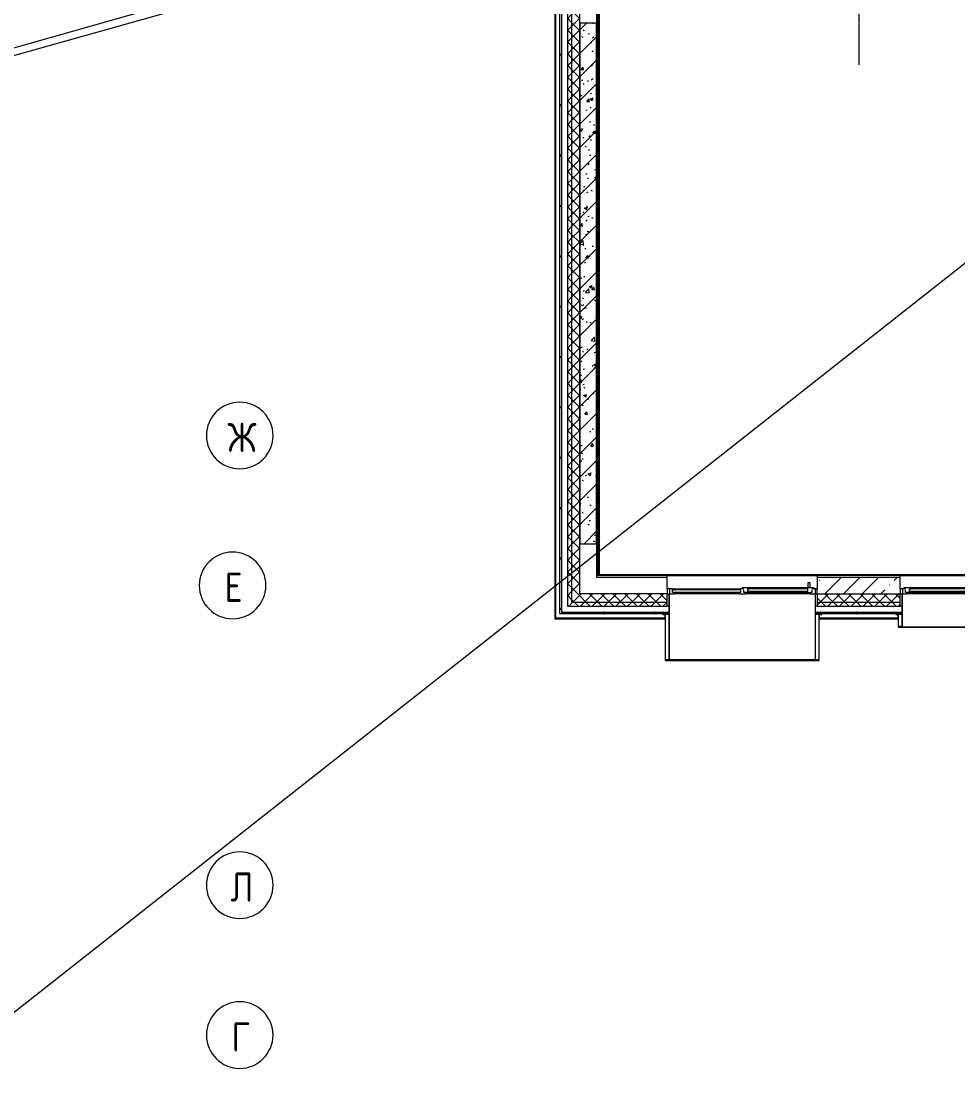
# Model space of a CAD drawing. Header units: millimetres. Extents: x -584918 to 2941280, y 3000189 to 4229862.
# Drawn here: x -468547 to -457295, y 3670590 to 3683350 of the extents above; entities that cross this region are included whole.
import ezdxf

# ---------------------------------------------------------------- set-up
doc = ezdxf.new("R2010")
doc.units = ezdxf.units.MM
doc.linetypes.add('ASVP_Осевая', pattern=[14, 10, -2, 0, -2])
for name, color, linetype, lineweight in [('_ Окна', 7, 'Continuous', 0), ('Витраж', 7, 'Continuous', 0), ('Линии', 7, 'Continuous', 0), ('Обобщенные модели', 7, 'Continuous', 0), ('Окна', 7, 'Continuous', 0), ('Оси', 7, 'Continuous', 0), ('Стены', 7, 'Continuous', 0), ('Стены внутренние', 7, 'Continuous', 0), ('Стены наружные', 7, 'Continuous', 0), ('Стены несущие', 7, 'Continuous', 0), ('Стены отделка', 7, 'Continuous', 0), ('Стены перегородки', 7, 'Continuous', 0), ('Стены штриховка', 7, 'Continuous', 0), ('экспертиза ДУ', 1, 'Continuous', 0)]:
    doc.layers.add(name, color=color, linetype=linetype, lineweight=lineweight)
doc.styles.add('GOST Common', font='', dxfattribs={"width": 0.9, "height": 700})
doc.styles.get('GOST Common').set_extended_font_data('GOST Common')
pattern_1 = [(45, (-437515.92, 3663725.22), (-235.7317, 235.7317), []), (45, (-437358.77, 3663725.22), (-235.7317, 235.7317), [])]
pattern_2 = [(45, (-437515.92, 3663725.22), (-70.71068, 70.71068), []), (135, (-437515.92, 3663725.22), (-70.71068, -70.71068), [])]

# ---------------------------------------------------------------- blocks, each defined once
blk = doc.blocks.new('Окно_ПВХ_1Створка_1Фрамуга-верх - ОП_2100_h_х1150_1ст1фр-7962695-АР Этаж 01')
at = {"layer": '_ Окна'}
for p, q in [((-519, 100), (-600, 100)), ((-600, 100), (-600, 40)), ((-600, 40), (-537, 40)), ((-575, 40), (-575, 100)), ((-555, 26), (-555, 40)), ((-470, 26), (-555, 26)), ((-537, 54), (-537, 86)), ((-537, 86), (-519, 86)), ((-519, 86), (-519, 100)), ((-470, 86), (-519, 86)), ((-488, 72), (-488, 40)), ((-470, 72), (-488, 72)), ((-488, 72), (488, 72)), ((-488, 40), (-470, 40)), ((-488, 40), (488, 40)), ((-470, 86), (-470, 72)), ((-470, 40), (-470, 26)), ((470, 86), (470, 72)), ((470, 86), (519, 86)), ((470, 72), (488, 72)), ((470, 40), (470, 26)), ((488, 40), (470, 40)), ((555, 26), (470, 26)), ((488, 72), (488, 40)), ((519, 100), (519, 86)), ((600, 100), (519, 100)), ((519, 86), (537, 86)), ((537, 86), (537, 54)), ((537, 40), (600, 40)), ((555, 40), (555, 26)), ((575, 40), (575, 100)), ((600, 40), (600, 100))]:
    blk.add_line(p, q, dxfattribs=at)
at = {"layer": 'Окна'}
for p, q in [((-519, 100), (519, 100)), ((-514, -34), (-514, 26)), ((-494, 26), (-494, -34)), ((-470, 86), (470, 86)), ((470, 26), (-470, 26)), ((-494, -34), (-514, -34))]:
    blk.add_line(p, q, dxfattribs=at)
blk = doc.blocks.new('Окно_ПВХ_2Створки_1Фрамуга-верх - ОП_2100_h_х1750_2ст1фр-7975842-АР Этаж 01')
at = {"layer": '_ Окна'}
for p, q in [((-819, 100), (-900, 100)), ((-900, 100), (-900, 40)), ((-900, 40), (-837, 40)), ((-875, 40), (-875, 100)), ((-855, 26), (-855, 40)), ((-770, 26), (-855, 26)), ((-837, 54), (-837, 86)), ((-837, 86), (-819, 86)), ((-819, 86), (-819, 100)), ((-770, 86), (-819, 86)), ((-788, 72), (-788, 40)), ((-770, 72), (-788, 72)), ((-788, 72), (-69, 72)), ((-788, 40), (-770, 40)), ((-788, 40), (-69, 40)), ((-770, 86), (-770, 72)), ((-770, 40), (-770, 26)), ((-87, 86), (-87, 72)), ((-87, 86), (-38, 86)), ((-87, 72), (-69, 72)), ((-87, 40), (-87, 26)), ((-69, 40), (-87, 40)), ((-2, 26), (-87, 26)), ((-69, 72), (-69, 40)), ((38, 100), (-38, 100)), ((-38, 100), (-38, 86)), ((-38, 86), (-20, 86)), ((-20, 86), (-20, 54)), ((-20, 40), (20, 40)), ((-2, 40), (-2, 26)), ((20, 54), (20, 86)), ((20, 86), (38, 86)), ((20, 54), (837, 54)), ((20, 54), (38, 54)), ((38, 40), (20, 40)), ((38, 86), (38, 100)), ((38, 86), (819, 86)), ((38, 54), (38, 40)), ((819, 100), (819, 86)), ((900, 100), (819, 100)), ((819, 86), (837, 86)), ((819, 54), (819, 40)), ((837, 54), (819, 54)), ((837, 40), (819, 40)), ((837, 86), (837, 54)), ((837, 40), (900, 40)), ((875, 40), (875, 100)), ((900, 40), (900, 100))]:
    blk.add_line(p, q, dxfattribs=at)
at = {"layer": 'Окна'}
for p, q in [((-819, 100), (-38, 100)), ((-814, -34), (-814, 26)), ((-794, 26), (-794, -34)), ((-770, 86), (-87, 86)), ((-87, 26), (-770, 26)), ((38, 100), (819, 100)), ((819, 40), (38, 40)), ((-794, -34), (-814, -34))]:
    blk.add_line(p, q, dxfattribs=at)
blk = doc.blocks.new('Откос с зашивкой _верх_низ_ - Откос-V221-АР Этаж 01')
at = {"layer": 'Обобщенные модели'}
for p, q in [((-580, 300), (-580, -100)), ((-575, -100), (-575, 300)), ((575, 300), (575, -100)), ((580, -100), (580, 300)), ((-620, 55), (-655, 55)), ((-655, 55), (-655, 50)), ((-655, 50), (-625, 50)), ((-625, 50), (-625, -100)), ((-620, -95), (-620, 55)), ((-620, 55), (-580, 55)), ((580, 55), (620, 55)), ((655, 55), (620, 55)), ((620, 55), (620, -95)), ((625, -100), (625, 50)), ((625, 50), (655, 50)), ((655, 50), (655, 55)), ((-625, -100), (-575, -100)), ((-575, -95), (-620, -95)), ((-580, -100), (-575, -100)), ((-575, -100), (-575, -95)), ((-575, -100), (575, -100)), ((575, -100), (-575, -100)), ((620, -95), (575, -95)), ((575, -95), (575, -100)), ((575, -100), (580, -100)), ((575, -100), (625, -100))]:
    blk.add_line(p, q, dxfattribs=at)
blk = doc.blocks.new('Откос с зашивкой _верх_низ_ - Откос-7944812-АР Этаж 01')
at = {"layer": 'Обобщенные модели'}
for p, q in [((-880, 300), (-880, -500)), ((-875, -500), (-875, 300)), ((875, 300), (875, -500)), ((880, -500), (880, 300)), ((-920, 55), (-955, 55)), ((-955, 55), (-955, 50)), ((-955, 50), (-925, 50)), ((-925, 50), (-925, -500)), ((-920, -495), (-920, 55)), ((-920, 55), (-880, 55)), ((880, 55), (920, 55)), ((955, 55), (920, 55)), ((920, 55), (920, -495)), ((925, -500), (925, 50)), ((925, 50), (955, 50)), ((955, 50), (955, 55)), ((-925, -500), (-875, -500)), ((-875, -495), (-920, -495)), ((-880, -500), (-875, -500)), ((-875, -500), (-875, -495)), ((875, -495), (-875, -495)), ((-875, -500), (875, -500)), ((875, -500), (-875, -500)), ((920, -495), (875, -495)), ((875, -495), (875, -500)), ((875, -500), (880, -500)), ((875, -500), (925, -500))]:
    blk.add_line(p, q, dxfattribs=at)
blk = doc.blocks.new('Прямоугольный импост - 5х20 мм  _зазор керамогранита цоколя_-7684918-АР Этаж 01')
at = {"layer": 'Витраж'}
for p, q in [((-2.5, -10), (-2.5, 10)), ((-2.5, 10), (2.5, 10)), ((2.5, 10), (2.5, -10)), ((2.5, -10), (-2.5, -10))]:
    blk.add_line(p, q, dxfattribs=at)
blk = doc.blocks.new('Ось сетки - Круг_Ø8 мм-6577-АР Этаж 01')
at = {"layer": 'Оси'}
for start, end in [(360, 180), (180, 360)]:
    blk.add_arc((0, 0), 4, start, end, dxfattribs=at)

msp = doc.modelspace()

# ---------------------------------------------------------------- hatches: boundary and pattern name
at = {"layer": 'Стены внутренние'}
h = msp.add_hatch(dxfattribs=at)
h.set_pattern_fill('FP_1', color=256, style=0, pattern_type=2)
h.set_pattern_definition([(45, (-437515.92, 3663725.22), (-141.4214, 141.4214), [])])
h.paths.add_polyline_path([(-461743.698, 3677074.55), (-461635.026, 3677074.55), (-461635.026, 3683324.55), (-461835.026, 3683324.55), (-461835.026, 3677074.55)])
h = msp.add_hatch(dxfattribs=at)
h.set_pattern_fill('FP_2', color=256, style=0, pattern_type=2)
h.set_pattern_definition([(50, (-437515.92, 3663725.22), (364.368, -31.8783), [38.1, -419.1]), (355, (-437515.92, 3663725.2), (-70.486, 382.1133), [30.48, -335.28]), (100.451, (-437485.56, 3663722.56), (293.885, 350.2334), [32.38, -356.18]), (46.184, (-437515.92, 3663826.8), (542.1585, -84.086), [57.15, -628.65]), (96.636, (-437470.74, 3663819.8), (474.805, 494.855), [48.57, -534.27]), (351.184, (-437515.9, 3663826.8), (474.81, 494.85), [45.72, -502.92]), (21, (-437465.12, 3663801.42), (303.2285, -204.5305), [38.1, -419.1]), (326, (-437465.12, 3663801.4), (123.604, 368.376), [30.48, -335.28]), (71.451, (-437439.86, 3663784.37), (426.834, 163.8427), [32.38, -356.18]), (37.5, (-437515.92, 3663725.22), (6.17665, 169.11015), [16.764, -314.452, 16.764, -323.596, -336.55]), (37.5, (-437515.92, 3663725.22), (6.17665, 169.11015), [-671.576, 16.764, -319.786]), (7.5, (-437515.92, 3663725.22), (133.6389, 200.3615), [16.764, -177.292, 16.764, -306.832, -128.27]), (7.5, (-437515.92, 3663725.22), (133.6389, 200.3615), [-517.652, 16.764, -111.506]), (327.5, (-437629.21, 3663725.22), (271.1818, -11.45836), [16.764, -110.236, 16.764, -379.476, -525.78]), (327.5, (-437629.21, 3663725.22), (271.1818, -11.45836), [-523.24, 16.764, -509.016]), (317.5, (-437680, 3663725.22), (296.2585, 50.8528), [16.764, -148.336, 16.764, -246.38, -373.38]), (317.5, (-437680, 3663725.22), (296.2585, 50.8528), [-428.244, 16.764, -356.616])])
h.paths.add_polyline_path([(-461743.698, 3677074.55), (-461635.026, 3677074.55), (-461635.026, 3683324.55), (-461835.026, 3683324.55), (-461835.026, 3677074.55)])
h = msp.add_hatch(dxfattribs=at)
h.set_pattern_fill('FP_30', color=256, style=0, pattern_type=2)
h.set_pattern_definition([(45, (-437515.92, 3663725.22), (-224.5064, 224.5064), []), (45, (-437291.42, 3663725.22), (-224.5064, 224.5064), [396.875, -79.375, 3.353, -76.022])])
h.paths.add_polyline_path([(-458985.026, 3676474.55), (-457985.026, 3676474.55), (-457985.026, 3676674.55), (-458985.026, 3676674.55), (-458985.026, 3676488.55)])
h.paths.add_polyline_path([(-456785.026, 3676474.55), (-456185.026, 3676474.55), (-456185.026, 3676674.55), (-456785.026, 3676674.55), (-456785.026, 3676488.55)])
at = {"layer": 'Стены наружные'}
h = msp.add_hatch(dxfattribs=at)
h.set_pattern_fill('FP_57', color=256, style=0, pattern_type=2)
h.set_pattern_definition(pattern_2)
h.paths.add_polyline_path([(-461985.026, 3676324.55), (-461935.026, 3676324.55), (-461935.026, 3689624.55), (-461985.026, 3689624.55), (-461985.026, 3676330.513)])
h.paths.add_polyline_path([(-461985.026, 3691424.55), (-461935.026, 3691424.55), (-461935.026, 3696297.103), (-461985.026, 3696173.029), (-461985.026, 3692232.036)])
h = msp.add_hatch(dxfattribs=at)
h.set_pattern_fill('FP_57', color=256, style=0, pattern_type=2)
h.set_pattern_definition(pattern_2)
h.paths.add_polyline_path([(-461850.247, 3676374.55), (-461835.026, 3676374.55), (-461835.026, 3689624.55), (-461935.026, 3689624.55), (-461935.026, 3676374.55)])
h.paths.add_polyline_path([(-461935.026, 3691424.55), (-461835.026, 3691424.55), (-461835.026, 3696411.481), (-461935.026, 3696163.333), (-461935.026, 3692232.036)])
h = msp.add_hatch(dxfattribs=at)
h.set_pattern_fill('FP_6', color=256, style=0, pattern_type=2)
h.set_pattern_definition(pattern_1)
h.paths.add_polyline_path([(-462135.026, 3676174.55), (-462127.026, 3676174.55), (-462127.026, 3689599.55), (-462135.026, 3689599.55), (-462135.026, 3676232.55)])
h = msp.add_hatch(dxfattribs=at)
h.set_pattern_fill('FP_57', color=256, style=0, pattern_type=2)
h.set_pattern_definition(pattern_2)
h.paths.add_polyline_path([(-454314.528, 3676374.55), (-453635.026, 3676374.55), (-453635.026, 3676474.55), (-455185.026, 3676474.55), (-455185.026, 3676374.55), (-454735.026, 3676374.55)])
h.paths.add_polyline_path([(-451835.026, 3676374.55), (-450635.026, 3676374.55), (-450635.026, 3676474.55), (-451835.026, 3676474.55)])
h.paths.add_polyline_path([(-448715.42, 3676374.55), (-448535.026, 3676374.55), (-448535.026, 3676474.55), (-449435.026, 3676474.55), (-449435.026, 3676374.55), (-448985.026, 3676374.55)])
h.paths.add_polyline_path([(-457985.026, 3676374.55), (-457985.026, 3676474.55), (-458985.026, 3676474.55), (-458985.026, 3676374.55), (-458980.451, 3676374.55)])
h.paths.add_polyline_path([(-456185.026, 3676374.55), (-456185.026, 3676474.55), (-456785.026, 3676474.55), (-456785.026, 3676374.55), (-456635.026, 3676374.55)])
h.paths.add_polyline_path([(-460785.026, 3676374.55), (-460785.026, 3676474.55), (-461835.026, 3676474.55), (-461834.265, 3676374.55), (-460846.821, 3676374.55)])
h = msp.add_hatch(dxfattribs=at)
h.set_pattern_fill('FP_57', color=256, style=0, pattern_type=2)
h.set_pattern_definition(pattern_2)
h.paths.add_polyline_path([(-450635.026, 3676324.55), (-450635.026, 3676374.55), (-451835.026, 3676374.55), (-451835.026, 3676324.55), (-451514.974, 3676324.55)])
h.paths.add_polyline_path([(-460805.026, 3676324.55), (-460785.026, 3676324.55), (-460785.026, 3676374.55), (-461935.026, 3676374.55), (-461935.026, 3676324.55), (-460810.026, 3676324.55)])
h.paths.add_polyline_path([(-457985.026, 3676324.55), (-457985.026, 3676374.55), (-458985.026, 3676374.55), (-458985.026, 3676324.55), (-458965.026, 3676324.55)])
h.paths.add_polyline_path([(-448585.026, 3676324.55), (-448585.026, 3676374.55), (-449435.026, 3676374.55), (-449435.026, 3676324.55), (-448715.42, 3676324.55)])
h.paths.add_polyline_path([(-456185.026, 3676324.55), (-456185.026, 3676374.55), (-456785.026, 3676374.55), (-456785.026, 3676324.55)])
h.paths.add_polyline_path([(-455185.026, 3676324.55), (-453635.026, 3676324.55), (-453635.026, 3676374.55), (-455185.026, 3676374.55), (-455185.026, 3676330.513)])
h = msp.add_hatch(dxfattribs=at)
h.set_pattern_fill('FP_6', color=256, style=0, pattern_type=2)
h.set_pattern_definition(pattern_1)
h.paths.add_polyline_path([(-460810.026, 3676174.55), (-460810.026, 3676182.55), (-462127.026, 3676182.55), (-462127.026, 3676174.55), (-460846.821, 3676174.55)])
h = msp.add_hatch(dxfattribs=at)
h.set_pattern_fill('FP_6', color=256, style=0, pattern_type=2)
h.set_pattern_definition(pattern_1)
h.paths.add_polyline_path([(-458010.026, 3676174.55), (-458010.026, 3676182.55), (-458960.026, 3676182.55), (-458960.026, 3676174.55)])

# ---------------------------------------------------------------- linework, layer by layer
at = {"layer": 'Линии', "linetype": 'ASVP_Осевая'}
msp.add_line((-458485.026, 3689824.55), (-458485.026, 3682824.55), dxfattribs=at)
at = {"layer": 'Стены'}
for p, q in [((-462075.026, 3682949.55), (-462075.026, 3683549.55)), ((-462055.026, 3683549.55), (-462055.026, 3682949.55)), ((-462055.026, 3682949.55), (-462075.026, 3682949.55)), ((-462075.026, 3682344.55), (-462075.026, 3682944.55)), ((-462055.026, 3682944.55), (-462075.026, 3682944.55)), ((-462055.026, 3682944.55), (-462055.026, 3682344.55)), ((-462055.026, 3682344.55), (-462075.026, 3682344.55)), ((-462075.026, 3681739.55), (-462075.026, 3682339.55)), ((-462055.026, 3682339.55), (-462075.026, 3682339.55)), ((-462055.026, 3682339.55), (-462055.026, 3681739.55)), ((-462055.026, 3681739.55), (-462075.026, 3681739.55)), ((-462075.026, 3681134.55), (-462075.026, 3681734.55)), ((-462055.026, 3681734.55), (-462075.026, 3681734.55)), ((-462055.026, 3681734.55), (-462055.026, 3681134.55)), ((-462055.026, 3681134.55), (-462075.026, 3681134.55)), ((-462075.026, 3680529.55), (-462075.026, 3681129.55)), ((-462055.026, 3681129.55), (-462075.026, 3681129.55)), ((-462055.026, 3681129.55), (-462055.026, 3680529.55)), ((-462055.026, 3680529.55), (-462075.026, 3680529.55)), ((-462075.026, 3679924.55), (-462075.026, 3680524.55)), ((-462055.026, 3680524.55), (-462075.026, 3680524.55)), ((-462055.026, 3680524.55), (-462055.026, 3679924.55)), ((-462055.026, 3679924.55), (-462075.026, 3679924.55)), ((-462075.026, 3679319.55), (-462075.026, 3679919.55)), ((-462055.026, 3679919.55), (-462075.026, 3679919.55)), ((-462055.026, 3679919.55), (-462055.026, 3679319.55)), ((-462055.026, 3679319.55), (-462075.026, 3679319.55)), ((-462075.026, 3678714.55), (-462075.026, 3679314.55)), ((-462055.026, 3679314.55), (-462075.026, 3679314.55)), ((-462055.026, 3679314.55), (-462055.026, 3678714.55)), ((-462055.026, 3678714.55), (-462075.026, 3678714.55)), ((-462075.026, 3678109.55), (-462075.026, 3678709.55)), ((-462055.026, 3678709.55), (-462075.026, 3678709.55)), ((-462055.026, 3678709.55), (-462055.026, 3678109.55)), ((-462055.026, 3678109.55), (-462075.026, 3678109.55)), ((-462075.026, 3677504.55), (-462075.026, 3678104.55)), ((-462055.026, 3678104.55), (-462075.026, 3678104.55)), ((-462055.026, 3678104.55), (-462055.026, 3677504.55)), ((-462055.026, 3677504.55), (-462075.026, 3677504.55)), ((-462075.026, 3676899.55), (-462075.026, 3677499.55)), ((-462055.026, 3677499.55), (-462075.026, 3677499.55)), ((-462055.026, 3677499.55), (-462055.026, 3676899.55)), ((-462055.026, 3676899.55), (-462075.026, 3676899.55)), ((-462075.026, 3676294.55), (-462075.026, 3676894.55)), ((-462055.026, 3676894.55), (-462075.026, 3676894.55)), ((-462055.026, 3676894.55), (-462055.026, 3676294.55)), ((-462055.026, 3676294.55), (-462075.026, 3676294.55)), ((-462075.026, 3676234.55), (-462075.026, 3676289.55)), ((-462055.026, 3676289.55), (-462075.026, 3676289.55)), ((-462055.026, 3676289.55), (-462055.026, 3676254.55)), ((-462055.026, 3676254.55), (-461541.026, 3676254.55)), ((-461541.026, 3676234.55), (-461541.026, 3676254.55)), ((-461536.026, 3676254.55), (-460936.026, 3676254.55)), ((-461536.026, 3676234.55), (-461536.026, 3676254.55)), ((-460936.026, 3676234.55), (-460936.026, 3676254.55)), ((-460931.026, 3676254.55), (-460765.026, 3676254.55)), ((-460931.026, 3676234.55), (-460931.026, 3676254.55)), ((-459005.026, 3676254.55), (-458516.026, 3676254.55)), ((-458516.026, 3676234.55), (-458516.026, 3676254.55)), ((-458511.026, 3676254.55), (-457965.026, 3676254.55)), ((-458511.026, 3676234.55), (-458511.026, 3676254.55)), ((-461541.026, 3676234.55), (-462075.026, 3676234.55)), ((-460936.026, 3676234.55), (-461536.026, 3676234.55)), ((-460765.026, 3676234.55), (-460931.026, 3676234.55)), ((-458516.026, 3676234.55), (-459005.026, 3676234.55)), ((-457965.026, 3676234.55), (-458511.026, 3676234.55))]:
    msp.add_line(p, q, dxfattribs=at)
at = {"layer": 'Стены внутренние'}
for p, q in [((-461605.026, 3683674.55), (-461605.026, 3676704.55)), ((-461605.026, 3676704.55), (-454365.026, 3676704.55)), ((-460785.026, 3676694.55), (-458985.026, 3676694.55)), ((-460785.026, 3676534.55), (-460785.026, 3676674.55)), ((-457985.026, 3676694.55), (-456785.026, 3676694.55))]:
    msp.add_line(p, q, dxfattribs=at)
at = {"layer": 'Стены наружные'}
for p, q in [((-460765.026, 3676324.55), (-460785.026, 3676324.55)), ((-458985.026, 3676324.55), (-459005.026, 3676324.55)), ((-457965.026, 3676324.55), (-457985.026, 3676324.55)), ((-460810.026, 3676232.55), (-460765.026, 3676232.55)), ((-459005.026, 3676232.55), (-458960.026, 3676232.55)), ((-458010.026, 3676232.55), (-457965.026, 3676232.55))]:
    msp.add_line(p, q, dxfattribs=at)
at = {"layer": 'Стены несущие'}
for p, q in [((-461635.026, 3683324.55), (-461835.026, 3683324.55)), ((-461835.026, 3683324.55), (-461835.026, 3677074.55)), ((-461635.026, 3677074.55), (-461635.026, 3683324.55)), ((-461835.026, 3677074.55), (-461635.026, 3677074.55)), ((-458985.026, 3676674.55), (-457985.026, 3676674.55)), ((-458985.026, 3676674.55), (-458985.026, 3676534.55)), ((-457985.026, 3676534.55), (-457985.026, 3676674.55)), ((-458985.026, 3676474.55), (-457985.026, 3676474.55))]:
    msp.add_line(p, q, dxfattribs=at)
at = {"layer": 'Стены отделка'}
for p, q in [((-462135.026, 3689599.55), (-462135.026, 3676174.55)), ((-462077.026, 3676232.55), (-462077.026, 3689599.55)), ((-461635.026, 3683674.55), (-461635.026, 3676674.55)), ((-461615.026, 3676694.55), (-461615.026, 3683674.55)), ((-461635.026, 3676674.55), (-460785.026, 3676674.55)), ((-460785.026, 3676694.55), (-461615.026, 3676694.55)), ((-460785.026, 3676674.55), (-460785.026, 3676694.55)), ((-457985.026, 3676694.55), (-458985.026, 3676694.55)), ((-458985.026, 3676694.55), (-458985.026, 3676674.55)), ((-457985.026, 3676674.55), (-457985.026, 3676694.55)), ((-462135.026, 3676174.55), (-460810.026, 3676174.55)), ((-460810.026, 3676232.55), (-462077.026, 3676232.55)), ((-460810.026, 3676174.55), (-460810.026, 3676232.55)), ((-458010.026, 3676232.55), (-458960.026, 3676232.55)), ((-458960.026, 3676232.55), (-458960.026, 3676174.55)), ((-458960.026, 3676174.55), (-458010.026, 3676174.55)), ((-458010.026, 3676174.55), (-458010.026, 3676232.55))]:
    msp.add_line(p, q, dxfattribs=at)
at = {"layer": 'Стены перегородки'}
for p, q in [((-461985.026, 3689624.55), (-461985.026, 3676324.55)), ((-461835.026, 3676474.55), (-461835.026, 3689624.55)), ((-460785.026, 3676474.55), (-461835.026, 3676474.55)), ((-460785.026, 3676324.55), (-460785.026, 3676474.55)), ((-458985.026, 3676474.55), (-458985.026, 3676324.55)), ((-457985.026, 3676324.55), (-457985.026, 3676474.55)), ((-461985.026, 3676324.55), (-460785.026, 3676324.55)), ((-458985.026, 3676324.55), (-457985.026, 3676324.55))]:
    msp.add_line(p, q, dxfattribs=at)
at = {"layer": 'Стены штриховка'}
for p, q in [((-462127.026, 3689599.55), (-462127.026, 3676182.55)), ((-461935.026, 3689624.55), (-461935.026, 3676374.55)), ((-461935.026, 3676374.55), (-460785.026, 3676374.55)), ((-458985.026, 3676374.55), (-457985.026, 3676374.55)), ((-460810.026, 3676182.55), (-462127.026, 3676182.55)), ((-458010.026, 3676182.55), (-458960.026, 3676182.55))]:
    msp.add_line(p, q, dxfattribs=at)
at = {"layer": 'экспертиза ДУ'}
for points in [[(-511250.006, 3637892.029), (-441508.077, 3692813.169)], [(-442270.006, 3690332.029), (-501140.006, 3673822.029), (-443230.006, 3690232.029)]]:
    msp.add_lwpolyline(points, dxfattribs=at)

# ---------------------------------------------------------------- block references
at = {"layer": 'Витраж', "extrusion": (0, 0, -1), "rotation": 270.0000000000001}
for p in [(462065.026, 3682947.05), (462065.026, 3682342.05), (462065.026, 3681737.05), (462065.026, 3681132.05), (462065.026, 3680527.05), (462065.026, 3679922.05), (462065.026, 3679317.05), (462065.026, 3678712.05), (462065.026, 3678107.05), (462065.026, 3677502.05), (462065.026, 3676897.05), (462065.026, 3676292.05)]:
    msp.add_blockref('Прямоугольный импост - 5х20 мм  _зазор керамогранита цоколя_-7684918-АР Этаж 01', p, dxfattribs=at)
at = {"layer": 'Витраж', "extrusion": (0, 0, -1)}
for p in [(461538.526, 3676244.55), (460933.526, 3676244.55), (458513.526, 3676244.55)]:
    msp.add_blockref('Прямоугольный импост - 5х20 мм  _зазор керамогранита цоколя_-7684918-АР Этаж 01', p, dxfattribs=at)
at = {"layer": 'Обобщенные модели'}
for name, p in [('Откос с зашивкой _верх_низ_ - Откос-7944812-АР Этаж 01', (-459885.026, 3676174.55)), ('Откос с зашивкой _верх_низ_ - Откос-V221-АР Этаж 01', (-457385.026, 3676174.55))]:
    msp.add_blockref(name, p, dxfattribs=at)
at = {"layer": 'Окна', "rotation": 180}
for name, p in [('Окно_ПВХ_2Створки_1Фрамуга-верх - ОП_2100_h_х1750_2ст1фр-7975842-АР Этаж 01', (-459885.026, 3676574.55)), ('Окно_ПВХ_1Створка_1Фрамуга-верх - ОП_2100_h_х1150_1ст1фр-7962695-АР Этаж 01', (-457385.026, 3676574.55))]:
    msp.add_blockref(name, p, dxfattribs=at)
at = {"layer": 'Оси', "xscale": 99.99999999999993, "yscale": 99.99999999999993, "zscale": 99.99999999999993, "rotation": 269.9999999999994}
for p in [(-465921.917, 3678374.55), (-466007.605, 3676574.55), (-465921.917, 3672974.55), (-465921.917, 3671174.55)]:
    msp.add_blockref('Ось сетки - Круг_Ø8 мм-6577-АР Этаж 01', p, dxfattribs=at)

# ---------------------------------------------------------------- texts
at = {"layer": 'Оси', "char_height": 350, "attachment_point": 1, "style": 'GOST Common'}
for s, insert, width in [('\\fGOST Common|b0|i0|c204|p34|;\\W.9;Ж', (-466068.09, 3678527.137), 389.62012), ('\\fGOST Common|b0|i0|c204|p34|;\\W.9;Е', (-466106.078, 3676727.137), 274.17712), ('\\fGOST Common|b0|i0|c204|p34|;\\W.9;Л', (-466032.54, 3673127.137), 303.03787), ('\\fGOST Common|b0|i0|c204|p34|;\\W.9;Г', (-466020.39, 3671327.137), 274.17712)]:
    msp.add_mtext(s, dxfattribs=dict(at, insert=insert, width=width))

doc.saveas('drawing.dxf')
